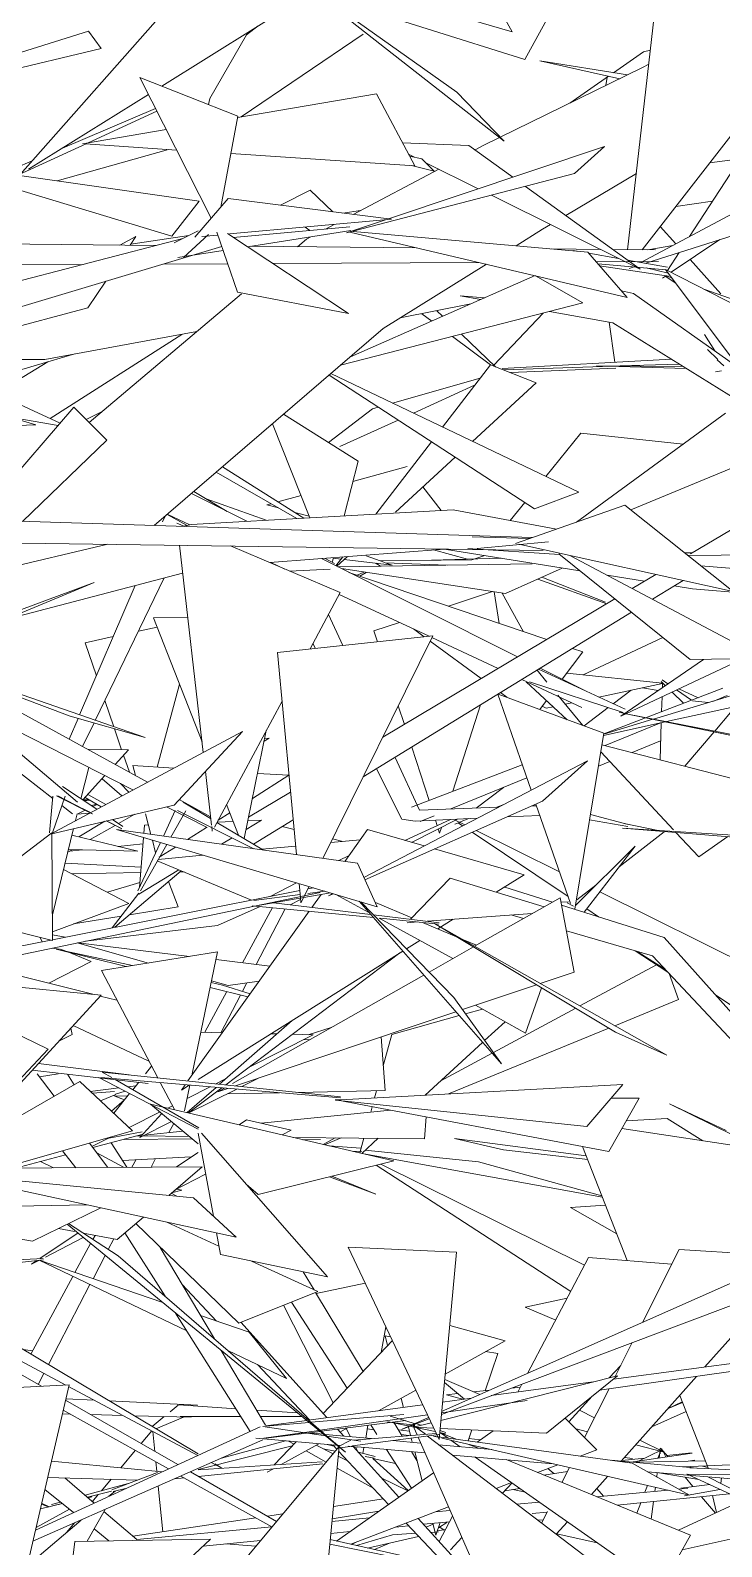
# Model space of a CAD drawing. Header units: millimetres. Extents: x 78096 to 288885, y -20632 to 149556.
# Drawn here: x 252505 to 252713.9, y 92633.3 to 93091.3 of the extents above; entities that cross this region are included whole.
import ezdxf

# ---------------------------------------------------------------- set-up
doc = ezdxf.new("R2010")
doc.units = ezdxf.units.MM
doc.layers.add('G-IMPT', color=8, linetype='Continuous', lineweight=9)
doc.layers.add('L-PLNT', color=71, linetype='Continuous', lineweight=9)

# ---------------------------------------------------------------- blocks, each defined once
blk = doc.blocks.new('ZZ-V - Tree Broadleaf 1 - 3dtree rotund SIMPLU-4826059-TOMH A-A')
at = {"layer": 'G-IMPT'}
for p, q in [((26873.9, 93089.9), (26877.44, 93092.62)), ((26873.9, 93089.9), (26862.84, 93070.73)), ((26872.29, 93065.18), (26909.19, 93090.17)), ((26984.83, 93078.47), (26993.84, 93084.75)), ((26993.84, 93084.75), (26995.95, 93085.34)), ((26971.65, 93069.29), (26983.29, 93077.4)), ((26982.46, 93074.59), (26982.89, 93077.12)), ((26862.41, 93068.9), (26862.84, 93070.73)), ((26816.73, 93045.81), (26850.31, 93055.3)), ((27013.84, 93051.22), (27023.07, 93052.47)), ((26903.04, 93036.07), (26908.36, 93036.85)), ((26838.95, 93026.73), (26856.44, 93029.28)), ((26995.18, 93024.97), (27002.68, 93026.32)), ((26812.95, 92991.88), (26858.94, 93000.29)), ((26854.33, 92999.45), (26814.62, 92974.07)), ((26788.71, 92991.81), (26812.95, 92991.88)), ((26791.64, 92984.63), (26822.06, 92993.54)), ((26813.9, 92991.15), (26798.16, 92981.63)), ((26934.92, 92917.35), (26948.28, 92921.76)), ((26912.41, 92909.92), (26920.09, 92912.46)), ((26912.41, 92909.92), (26913.49, 92906.59)), ((26990.13, 92891.96), (26984.74, 92887.87)), ((26993.54, 92892.69), (26998.27, 92891.9)), ((26919.77, 92887.27), (26921.6, 92881.64)), ((26936.29, 92861.43), (26944.58, 92887.52)), ((26983.22, 92886.71), (26975.93, 92881.17)), ((26990.41, 92873.14), (26999.05, 92876.63)), ((26923.83, 92874.78), (26929.06, 92858.67)), ((26980.24, 92869.03), (26983.68, 92870.42)), ((26951.53, 92862.63), (26943.32, 92856.39)), ((26824.45, 92858.84), (26826.43, 92858.85)), ((26824.87, 92858.56), (26826.54, 92858.79)), ((26825.15, 92859.61), (26830.02, 92856.74)), ((26825.94, 92860.47), (26831.42, 92857.49)), ((26827.05, 92857.12), (26828.66, 92857.54)), ((26827.47, 92856.84), (26828.77, 92857.47)), ((26949.56, 92856.63), (26951.67, 92857.48)), ((26822.97, 92854.65), (26825.15, 92855.71)), ((26935.55, 92852.95), (26921.72, 92846.62)), ((26937.66, 92853.04), (26923.81, 92846.01)), ((26930.99, 92852.74), (26931.52, 92851.1)), ((26939.85, 92851.31), (26936.98, 92852.74)), ((26938.31, 92852.08), (26941.07, 92853.2)), ((26931.85, 92850.09), (26932.27, 92848.79)), ((26932.27, 92848.79), (26932.83, 92850.54)), ((26936.87, 92851.5), (26938.25, 92852.06)), ((26939.21, 92850.98), (26937.85, 92851.89)), ((26971.07, 92829.69), (26942.11, 92849.05)), ((26968.5, 92837.08), (26943.32, 92849.59)), ((26819.1, 92839.74), (26842.05, 92838.5)), ((26821.11, 92836.54), (26841.91, 92836.86)), ((26853.75, 92837.05), (26855.04, 92837.07)), ((27038.54, 92802.3), (26980.66, 92831.05)), ((26881.73, 92826.33), (26872.69, 92809.62)), ((26885.63, 92825.97), (26876.87, 92809.11)), ((26980.27, 92823.55), (26976.7, 92825.93)), ((26974.67, 92796.59), (26997.8, 92809.04)), ((26873.98, 92803.56), (26872.66, 92801.02)), ((27004.39, 92798.53), (27001.61, 92806.37)), ((26867.98, 92800.92), (26861.34, 92788.64)), ((26872.07, 92799.9), (26866.17, 92788.53)), ((27004.39, 92798.53), (26985.18, 92790.64)), ((27020.55, 92796.62), (27015.59, 92799.93)), ((26938.17, 92793.69), (26917.79, 92788)), ((26945.19, 92795.65), (26940.08, 92794.22)), ((26948.52, 92782.5), (26973.39, 92795.89)), ((26983.38, 92789.91), (26934.94, 92770.03)), ((26952.02, 92791.81), (26945.87, 92786.17)), ((26915.24, 92778.54), (26917.79, 92788)), ((26945.26, 92785.6), (26927.88, 92769.65)), ((26932.45, 92773.84), (26948.15, 92782.3)), ((26912.62, 92768.82), (26913.2, 92770.97)), ((26911.46, 92764.51), (26911.9, 92766.15)), ((26851.91, 92761.1), (26850.48, 92758.35)), ((26857.42, 92756.49), (26836.93, 92756.3)), ((26897.06, 92754.79), (26900.74, 92756.77)), ((26902.55, 92756.75), (26897.51, 92754.68)), ((26908.13, 92752.2), (26909.34, 92756.68)), ((26913.7, 92756.64), (26908.72, 92752.06)), ((26890.97, 92756.21), (26896.28, 92756.22)), ((26908.42, 92753.67), (26898.82, 92754.38)), ((26908.73, 92752.7), (26906.2, 92752.65)), ((26981.46, 92738.8), (26909.32, 92751.92)), ((26944.01, 92749.51), (26909.78, 92753.04)), ((26836.45, 92749.97), (26857.24, 92750.98)), ((26840.56, 92750.23), (26839.28, 92747.88)), ((26846.42, 92750.53), (26845.07, 92747.93)), ((26913.04, 92748.47), (26971.87, 92710.36)), ((26976.04, 92718.29), (26914.45, 92748.82)), ((26981.27, 92739.27), (26944.01, 92749.51)), ((26851.3, 92740.17), (26854.36, 92740.99)), ((26852.78, 92741.23), (26854.36, 92740.99)), ((26826.81, 92724.83), (26822.08, 92716.09)), ((26828.15, 92727.31), (26827.49, 92726.09)), ((26833.8, 92726.24), (26832.14, 92723.06)), ((26831.2, 92721.24), (26827.55, 92714.22)), ((26821.43, 92714.9), (26808.75, 92691.47)), ((26826.61, 92712.42), (26814.07, 92688.29)), ((26806.43, 92692.86), (26809.3, 92692.48)), ((26812.69, 92685.62), (26810.96, 92682.29)), ((26819.31, 92677.96), (26827.85, 92677.54)), ((26832.43, 92677.32), (26859.1, 92676.01)), ((26850.83, 92674.01), (26853.3, 92676.03)), ((26870.74, 92674.95), (26853.44, 92676.07)), ((26889.28, 92673.75), (26876.91, 92674.55)), ((26818.25, 92673.37), (26820.66, 92673.31)), ((26826.89, 92673.15), (26836.57, 92672.9)), ((26839.98, 92672.81), (26857.16, 92672.36)), ((26845.4, 92669.56), (26849.08, 92672.57)), ((26846.56, 92668.87), (26855.37, 92672.61)), ((26872.22, 92672.6), (26853.9, 92672.59)), ((26890.68, 92672.61), (26878.06, 92672.61)), ((26842.05, 92664.44), (26845.26, 92668.27)), ((26846.19, 92662.07), (26845.57, 92668.1)), ((26910.43, 92668.91), (26912.39, 92668.58)), ((26923.13, 92668.19), (26919.78, 92668.6)), ((26920.62, 92667.2), (26922.96, 92666.81)), ((26944.56, 92665.56), (26941.13, 92665.98)), ((26835.9, 92657.11), (26840.29, 92662.34)), ((26990.57, 92659.91), (26988.12, 92660.21)), ((26846.8, 92656.07), (26846.51, 92658.86)), ((26830.05, 92650.14), (26832.98, 92653.63)), ((26848.66, 92637.8), (26847.25, 92651.6)), ((26827.36, 92646.92), (26829.14, 92649.05)), ((26819.58, 92637.64), (26821.93, 92640.45))]:
    blk.add_line(p, q, dxfattribs=at)
blk = doc.blocks.new('ZZ-V - Tree Broadleaf 1 - 3dtree rotund SIMPLU-4826034-TOMH A-A')
at = {"layer": 'G-IMPT'}
for p, q in [((26940.71, 93115.18), (26954.22, 93090.88)), ((26862.27, 93111.99), (26805.51, 93047.73)), ((26903.37, 93108.79), (26848.29, 93074.43)), ((26954.22, 93090.88), (26899.9, 93106.63)), ((26951.78, 93057.81), (26896.26, 93101.33)), ((26937.43, 93072.62), (26897.1, 93101.26)), ((26958.03, 93082.51), (26898.78, 93101.12)), ((26997.62, 93100.01), (26989.07, 93025.03)), ((26965.26, 93095.64), (26958.03, 93082.51)), ((26826.15, 93091.08), (26786.44, 93078.57)), ((26826.15, 93091.08), (26830, 93085.84)), ((26830, 93085.84), (26782.89, 93074.58)), ((26989.03, 93077.8), (26962.53, 93082.04)), ((26962.53, 93082.04), (26986.67, 93076.65)), ((26993.47, 93024.98), (27040.69, 93085.8)), ((26841.67, 93077.02), (26871.34, 93065.41)), ((26841.67, 93077.02), (26863.27, 93034.57)), ((26945.45, 93056.46), (26993.57, 93080.02)), ((26993.57, 93080.02), (26995.46, 93081.1)), ((26951.78, 93057.81), (26937.43, 93072.62)), ((26844.27, 93071.92), (26808.07, 93049.33)), ((26871.26, 93065), (26913.18, 93072.12)), ((26924.74, 93050.34), (26913.18, 93072.12)), ((26846.45, 93067.63), (26818.34, 93055.74)), ((26846.85, 93066.84), (26826.07, 93057.32)), ((26871.34, 93065.41), (26866.12, 93037.83)), ((26824.37, 93057.03), (26849.65, 93061.33)), ((26825.65, 93057.14), (26777.03, 93034.88)), ((26852.8, 93055.14), (26825.3, 93056.97)), ((26924.74, 93050.34), (26869.19, 93054.05)), ((26916.77, 93034.33), (26982.13, 93056.22)), ((26941.08, 93056.54), (26921.06, 93057.29)), ((26941.08, 93056.54), (26954.38, 93046.93)), ((26942.99, 93055.16), (26945.45, 93056.46)), ((26973.05, 93048), (26982.13, 93056.22)), ((26993.06, 93021.2), (27060.7, 93057.15)), ((27026.06, 93057.06), (27007.81, 93029.04)), ((26809.14, 93051.85), (26781.79, 93040.27)), ((26924.7, 93052.99), (26922.85, 93053.91)), ((26926.92, 93052.52), (26923.17, 93053.31)), ((26923.77, 93050.41), (26930.63, 93048.7)), ((26926.92, 93052.52), (26930.63, 93048.7)), ((26943.94, 93043.43), (26928.1, 93051.3)), ((27087.79, 93050.66), (26994.56, 93020.94)), ((26851.36, 93029.16), (26798.94, 93044.91)), ((26859.59, 93039.69), (26804.66, 93047.53)), ((26973.05, 93048), (26904.14, 93030.1)), ((26906.15, 93035.68), (26932.01, 93049.35)), ((26970.39, 93035.37), (26991.7, 93048.05)), ((26858.26, 93028.83), (26868.42, 93040.47)), ((26917.71, 93034.21), (26868.42, 93040.47)), ((26893.14, 93043.03), (26884.2, 93038.47)), ((26893.14, 93043.03), (26900.04, 93036.45)), ((26991.46, 93019.82), (26947.89, 93041.47)), ((26958.23, 93044.15), (26992.89, 93019.11)), ((26851.36, 93029.16), (26859.59, 93039.69)), ((27014.74, 93039.68), (27003.67, 93038.11)), ((26917.71, 93034.21), (26868.77, 93029.78)), ((26905.15, 93031.93), (26869.86, 93028.76)), ((26893.01, 93030.84), (26891.65, 93031.85)), ((26897.82, 93031.27), (26900.41, 93032.64)), ((26904.14, 93030.1), (26915.93, 93034.05)), ((26955.34, 93026.19), (26963.36, 93031.18)), ((26963.36, 93031.18), (26965.74, 93032.6)), ((26998.93, 93032.01), (27003.62, 93026.81)), ((26854.7, 93028.41), (26726.72, 92995.11)), ((26846.74, 93026.34), (26772.48, 93027.02)), ((26835.59, 93026.44), (26840.48, 93029.01)), ((26838.74, 93026.41), (26840.48, 93029.01)), ((26859.28, 93030.71), (26852.06, 93027.08)), ((26862.42, 93029.57), (26854.91, 93022.63)), ((26865.29, 93029.46), (26860.46, 93029.03)), ((26871.21, 93012.24), (26864.99, 93030.34)), ((26904.76, 93005.71), (26868.18, 93029.87)), ((26905.46, 93030.83), (26874.17, 93025.91)), ((26889.35, 93025.94), (26892.04, 93028.22)), ((26892.04, 93028.22), (26893.39, 93028.93)), ((26988.96, 93010.57), (26905.12, 93030.36)), ((26977.02, 93024.29), (26906.19, 93030.5)), ((27002.2, 93018.19), (27016.94, 93028.07)), ((26866.48, 93026), (26733.13, 92986.03)), ((26866.9, 93024.77), (26853.21, 93022.62)), ((26925.21, 93025.61), (26875.21, 93026.08)), ((26980.83, 93025.1), (26966.19, 93025.24)), ((26973.81, 93024.57), (26972.59, 93024.78)), ((26988.96, 93010.57), (26977.02, 93024.29)), ((26986.29, 93022.39), (26977.31, 93023.96)), ((26997.51, 93024.95), (26984.65, 93025.07)), ((27001.12, 93019.79), (26989.01, 93021.91)), ((27004.63, 93024.15), (27001.11, 93018.75)), ((27007.93, 93022.03), (27017.28, 93011.66)), ((26824.57, 93020.57), (26767.76, 93020.29)), ((26868.27, 93020.78), (26848.76, 93020.69)), ((26944.1, 93021.16), (26881.83, 93020.85)), ((26915.21, 93001.19), (26946.39, 93020.62)), ((26998.39, 93021.42), (26979.59, 93021.33)), ((27000.7, 93018.99), (26980.12, 93020.73)), ((27001.41, 93017.02), (26980.6, 93020.17)), ((26991.02, 93019.81), (26989.57, 93019.35)), ((26992.89, 93019.11), (26991.58, 93019.76)), ((27001.34, 93017.9), (26994.69, 93019.5)), ((27028.07, 92982.22), (27000.49, 93019.04)), ((27055.85, 92990.7), (27000.7, 93018.97)), ((26826.01, 93007.43), (26831.42, 93015.49)), ((26905.3, 92992.67), (26961.12, 93017.19)), ((26975.58, 93008.94), (26961.25, 93017.11)), ((26999.62, 93016.46), (27000.82, 93017.27)), ((27003.6, 93014.88), (27000.46, 93017.03)), ((27002.38, 93016.51), (27000.62, 93017.13)), ((27078.79, 92989.51), (27012.4, 93012.97)), ((26826.38, 92972.81), (26872.42, 93011.66)), ((26871.21, 93012.24), (26904.76, 93005.71)), ((26975.58, 93008.94), (26902.36, 92990.15)), ((26920.37, 93004.41), (26941.7, 93008.66)), ((26945.88, 93010.5), (26938.47, 93011.08)), ((26938.47, 93011.08), (26944.71, 93009.98)), ((26987.18, 93012.62), (26990.85, 93011.79)), ((26990.85, 93011.79), (27022.78, 92989.28)), ((26826.01, 93007.43), (26775.97, 92994.21)), ((26929.86, 93003.46), (26926.85, 93005.7)), ((26931.38, 93006.6), (26933.16, 93004.91)), ((26963.52, 93005.85), (26948.65, 92990.15)), ((26965.44, 93006.34), (26984.59, 93002.97)), ((26846.04, 92941.72), (26915.21, 93001.19)), ((26938.83, 92999.51), (26949.14, 92989.69)), ((26983.51, 93003.17), (26985.21, 92991.05)), ((26984.59, 93002.97), (27022.55, 92979.39)), ((27121.16, 93000.49), (27008.09, 92933.15)), ((27012.33, 92999.39), (27015.38, 92994.5)), ((26947.63, 92990.26), (26936.12, 92998.81)), ((27016.34, 92991.87), (27013.2, 92994.92)), ((26817.66, 92972.67), (26778.24, 92990.79)), ((26933.17, 92971.47), (26947.63, 92990.28)), ((26961.46, 92984.86), (26947.63, 92990.28)), ((26951.18, 92989.17), (27002.27, 92991.99)), ((26979.64, 92989.96), (27006.78, 92989.18)), ((26979.64, 92989.96), (27005.9, 92989.73)), ((27004.68, 92990.49), (26986.77, 92989.9)), ((27018.11, 92989.93), (27016.16, 92991.79)), ((26755.11, 92988.56), (26810.29, 92972.17)), ((26898.89, 92987.17), (26960.95, 92946.71)), ((26974.33, 92951.82), (26899.39, 92987.59)), ((26944.49, 92986.2), (26918.02, 92978.7)), ((26984.48, 92989.82), (26951.58, 92988.73)), ((26953.64, 92987.92), (26985.47, 92989.23)), ((27017.48, 92988.46), (27015.65, 92988.17)), ((26924.37, 92975.67), (26942.85, 92984.06)), ((26961.46, 92984.86), (26942.22, 92967.14)), ((26821.79, 92977.44), (26792.33, 92943.41)), ((26831.68, 92967.45), (26821.79, 92977.44)), ((26825.5, 92973.69), (26830.3, 92976.12)), ((26898.65, 92966.82), (26911.97, 92976.98)), ((26913.74, 92977.49), (26911.97, 92976.98)), ((26783.68, 92971.04), (26810.29, 92972.17)), ((26802.48, 92974.49), (26816.97, 92971.88)), ((26881.8, 92972.47), (26893.05, 92944.04)), ((26885.1, 92975.31), (26907.64, 92961.19)), ((26902.1, 92965.55), (26919.75, 92973.57)), ((26973.6, 92942.76), (27018.69, 92975.63)), ((26831.68, 92967.45), (26806.23, 92942.97)), ((26912.94, 92945.16), (26929.77, 92967.04)), ((26974.9, 92969.63), (26964.37, 92956.57)), ((27005.85, 92966.27), (26974.9, 92969.63)), ((27041.92, 92967.92), (26990.04, 92946.47)), ((26866.62, 92959.42), (26891.28, 92943.94)), ((26903.4, 92944.62), (26907.64, 92961.19)), ((26922.46, 92959.51), (26906.06, 92955.05)), ((26936.99, 92962.33), (26918.98, 92945.76)), ((26889.16, 92943.83), (26864.71, 92957.78)), ((26927.24, 92953.36), (26932.75, 92946.27)), ((26874.06, 92942.98), (26857.27, 92951.38)), ((26857.98, 92951.99), (26868.02, 92946)), ((26861.74, 92949.75), (26879.81, 92943.3)), ((26890.38, 92950.78), (26883.41, 92948.88)), ((26957.98, 92948.65), (26953.61, 92943.23)), ((26974.33, 92951.82), (26960.95, 92946.71)), ((26960.2, 92938.14), (26759.5, 92944.43)), ((26848.57, 92942.8), (26849.31, 92944.54)), ((26849.9, 92945.05), (26856, 92941.75)), ((26856.8, 92941.94), (26849.99, 92945.12)), ((26857.18, 92942.03), (26936.34, 92946.47)), ((26881.31, 92948.31), (26880.08, 92947.97)), ((26880.08, 92947.97), (26883.53, 92947.04)), ((26888.49, 92945.69), (26892.86, 92944.51)), ((26936.34, 92946.47), (26967.53, 92940.63)), ((26988.24, 92947.91), (26955.19, 92936.28)), ((26988.24, 92947.91), (27020.97, 92921.79)), ((26852.89, 92942.43), (26855.23, 92941.43)), ((26855.02, 92941.52), (26857.18, 92942.03)), ((26963.51, 92934.21), (26749.92, 92937.21)), ((26788.29, 92925.7), (26831.97, 92936.06)), ((26853.66, 92935.75), (26860.84, 92873.19)), ((26869.11, 92935.53), (26902.24, 92921.46)), ((26959.41, 92937.77), (26942.14, 92938.29)), ((26965.19, 92936.75), (26943.62, 92934.82)), ((27020.97, 92921.79), (26956.15, 92936.07)), ((26880.97, 92930.5), (26933.7, 92934.59)), ((26885.52, 92928.57), (26881.31, 92930.52)), ((26955.83, 92902.03), (26896.57, 92931.71)), ((26900.5, 92930.23), (26897.69, 92931.8)), ((26899.81, 92930.61), (26900.16, 92931.99)), ((26902.51, 92931.59), (26900.14, 92931.89)), ((26900.92, 92929.53), (26902.98, 92932.21)), ((26904.38, 92932.31), (26901.2, 92929.39)), ((26917.94, 92929.69), (26903.47, 92931.48)), ((26910.03, 92932.52), (26915.69, 92930.5)), ((26914.36, 92929.44), (26912.82, 92930.32)), ((26942.01, 92931.36), (26914.26, 92931.01)), ((26915.76, 92930.47), (26917.94, 92929.69)), ((26915.76, 92930.47), (26934.54, 92929.77)), ((26950.89, 92931.83), (26929.77, 92931.22)), ((26930.38, 92934.33), (26940.69, 92931.53)), ((26933.7, 92934.59), (26974.63, 92928.02)), ((26968.48, 92932.96), (26940.79, 92934.82)), ((26945.59, 92932.52), (26942.01, 92931.36)), ((26968.24, 92933.15), (27008.01, 92901.22)), ((27030.1, 92901.61), (26971.62, 92932.66)), ((27008.69, 92933.51), (27006.37, 92933.44)), ((27056.36, 92933.18), (27007.35, 92932.65)), ((26798.67, 92912.69), (26854.62, 92927.32)), ((26828.23, 92882.87), (26849.07, 92925.87)), ((26886.91, 92927.97), (26899.15, 92928.56)), ((26960.2, 92930.19), (26901.51, 92929.23)), ((26902.6, 92928.69), (26952.16, 92921.17)), ((26964.62, 92907.26), (26904.88, 92927.55)), ((26907.37, 92926.7), (26909.34, 92927.66)), ((26908.15, 92926.44), (26910.09, 92927.55)), ((26913.03, 92930.3), (26914.39, 92929.44)), ((26969.3, 92928.88), (26952.16, 92921.17)), ((26982.36, 92918.56), (26963.15, 92926.11)), ((26982.85, 92926.7), (26994.2, 92924.88)), ((26997.64, 92926.93), (26990.46, 92922.66)), ((27011.22, 92929.57), (27072.84, 92924.3)), ((26827.92, 92924.54), (26769.91, 92902.93)), ((26803.71, 92914.4), (26827.92, 92924.54)), ((26823.49, 92884.51), (26840.29, 92923.57)), ((26902.24, 92921.46), (26893.1, 92904.42)), ((26950.24, 92912.14), (26948.78, 92921.68)), ((26957.62, 92909.64), (26951.12, 92921.32)), ((26961.9, 92925.55), (26982.77, 92918.07)), ((27005.83, 92925.12), (26996.55, 92919.43)), ((27003.1, 92923.45), (27008.68, 92922.55)), ((27008.68, 92922.55), (27025.65, 92921.21)), ((26929.11, 92908.25), (26901.95, 92920.91)), ((26985.21, 92919.53), (26915.07, 92877.75)), ((26856.14, 92914.06), (26845.82, 92913.86)), ((26845.82, 92913.86), (26860.47, 92876.34)), ((26898.69, 92914.84), (26903.04, 92905.48)), ((26990.19, 92915.52), (26909.15, 92865.77)), ((26833.67, 92908.17), (26825.12, 92906.32)), ((26846.93, 92911.03), (26841.29, 92909.81)), ((26883.27, 92903.38), (26930.2, 92908.37)), ((26930.2, 92908.37), (26897.07, 92841.33)), ((26927.61, 92908.09), (26924.38, 92910.46)), ((26949.96, 92898.54), (26929.95, 92907.86)), ((26975.59, 92896.64), (26999.73, 92907.87)), ((26820.68, 92884.12), (26768.84, 92903.42)), ((26843.29, 92877.65), (26768.85, 92903.43)), ((26769.36, 92903.4), (26822.84, 92858.16)), ((26825.12, 92906.32), (26828.56, 92896.29)), ((26883.27, 92903.38), (26888.98, 92842.3)), ((26893.99, 92906.09), (26894.75, 92904.6)), ((26944.82, 92895.47), (26929.41, 92906.77)), ((26975.53, 92903.56), (26969.33, 92895.27)), ((26975.53, 92903.56), (26972.42, 92904.61)), ((26762.17, 92900.68), (26815.39, 92859.27)), ((26844.01, 92864.21), (26780.35, 92899.14)), ((26988.3, 92886.22), (26962.16, 92898.32)), ((26976.56, 92891.65), (26962.65, 92898.62)), ((27024.03, 92901.5), (26987, 92884.18)), ((26987, 92884.18), (27011.97, 92901.29)), ((27030.1, 92901.61), (27008.01, 92901.22)), ((26853.64, 92893.83), (26846.95, 92868.74)), ((26975.2, 92886.78), (26957.1, 92895.21)), ((26970.83, 92883.06), (26958.45, 92894.51)), ((26987.74, 92885.24), (26959.45, 92894.47)), ((26964.7, 92894.42), (26961.7, 92898.03)), ((26970.73, 92897.15), (26999.63, 92894.13)), ((26980.38, 92889.88), (26999.62, 92893.98)), ((26999.2, 92894.58), (27000.44, 92893.39)), ((26999.49, 92895.07), (27001.18, 92893.9)), ((26999.58, 92892.8), (26999.63, 92894.17)), ((26949.84, 92890.75), (26959.91, 92861.78)), ((26949.91, 92890.8), (26981.89, 92878.96)), ((26952.52, 92889.83), (26950.61, 92891.23)), ((26975.56, 92881.31), (26967.94, 92890.51)), ((27017.82, 92892.54), (26981.86, 92878.82)), ((27019.88, 92890.14), (26996.92, 92883.26)), ((26999.34, 92885.49), (26999.49, 92890.02)), ((27048.65, 92892.97), (27000.82, 92882.5)), ((27002.48, 92891.42), (27006, 92888.03)), ((27003.83, 92892.05), (27008.33, 92888.92)), ((27010.37, 92889.7), (27004.52, 92892.38)), ((27019.18, 92890.42), (27014.77, 92888.61)), ((26839.61, 92861.86), (26786.59, 92888.82)), ((26831.11, 92888.82), (26833.82, 92880.94)), ((26884.64, 92888.67), (26864.2, 92850.57)), ((26964.54, 92888.87), (26962.5, 92886.14)), ((26964.48, 92886.5), (26963.26, 92887.16)), ((26964.48, 92886.5), (26966.62, 92886.95)), ((26970.24, 92887.72), (26972.25, 92888.15)), ((26988.14, 92884.96), (26986.55, 92885.29)), ((26988.16, 92884.97), (26986.55, 92885.29)), ((27054.96, 92871.09), (26988.16, 92884.96)), ((27071.64, 92868.63), (26988.64, 92884.88)), ((27013.43, 92888.21), (27008.65, 92888.74)), ((27020.17, 92885.21), (27015.41, 92879.64)), ((26820.34, 92877.2), (26823.03, 92883.45)), ((26820.68, 92884.12), (26843.29, 92877.65)), ((26824.4, 92874.97), (26827.84, 92882.07)), ((26834.03, 92880.3), (26836.19, 92874)), ((27000.42, 92882.41), (26981.78, 92878.33)), ((26996.68, 92883.19), (26981.85, 92878.74)), ((26998.84, 92882.06), (26982.24, 92875.25)), ((26998.87, 92870.95), (26999.23, 92882.15)), ((26872.69, 92879.52), (26814.64, 92848.53)), ((26852.06, 92857.28), (26872.69, 92879.52)), ((26879.88, 92879.79), (26873.22, 92847.14)), ((26879.23, 92876.61), (26880.72, 92877.45)), ((26879.4, 92877.43), (26880.72, 92877.45)), ((26973.1, 92825.82), (26981.89, 92878.96)), ((27037.95, 92860.86), (26981.31, 92875.49)), ((27015.17, 92879.35), (27006.35, 92869.02)), ((26838.22, 92873.96), (26825.88, 92874.16)), ((26838.22, 92873.96), (26834.23, 92869.58)), ((26836.75, 92872.36), (26838.51, 92867.23)), ((26918.78, 92871.68), (26926.19, 92855.76)), ((27002.96, 92849.75), (26980.95, 92873.33)), ((26826.23, 92868.67), (26823.9, 92859.2)), ((26839.6, 92869.19), (26840.38, 92866.2)), ((26839.6, 92869.19), (26851.91, 92868.43)), ((26861.49, 92867.45), (26863.36, 92851.2)), ((26875.7, 92859.29), (26886.73, 92866.27)), ((26877.24, 92866.86), (26886.73, 92866.27)), ((26976.91, 92870.64), (26909.38, 92835.42)), ((26913.17, 92868.24), (26920.88, 92853)), ((26957.25, 92869.43), (26923.72, 92856.64)), ((26976.91, 92870.64), (26963.38, 92858.46)), ((26828.69, 92856.04), (26818.28, 92862.91)), ((26831.13, 92866.18), (26824.45, 92858.84)), ((26836.26, 92860.07), (26830.28, 92865.25)), ((26838.34, 92861.19), (26835.82, 92863.79)), ((26958.61, 92865.54), (26935.64, 92856.11)), ((26814.39, 92848.88), (26815.4, 92859.98)), ((26852.06, 92857.28), (26814.64, 92848.53)), ((26815.31, 92848.89), (26819.15, 92860)), ((26827.25, 92854.65), (26816.48, 92860.08)), ((26816.94, 92860.02), (26827.4, 92854.65)), ((26818.15, 92857.11), (26821.3, 92854.66)), ((26863.07, 92853.76), (26853.61, 92858.95)), ((26863.05, 92853.18), (26854.74, 92858.12)), ((26867.87, 92857.41), (26871.47, 92848.18)), ((26887.22, 92861.17), (26874.54, 92853.61)), ((26963.38, 92858.46), (26909.71, 92834.72)), ((26960.2, 92857.02), (26961.55, 92857.07)), ((26961.38, 92857.57), (26971.82, 92827.56)), ((26822.78, 92854.65), (26822.27, 92852.61)), ((26822.76, 92854.56), (26826.43, 92854.83)), ((26826.73, 92854.99), (26824.37, 92856.2)), ((26836.16, 92850.15), (26831.53, 92852.48)), ((26836.25, 92850.1), (26831.58, 92852.49)), ((26831.59, 92852.5), (26836.16, 92850.15)), ((26836.59, 92850.82), (26833.41, 92852.92)), ((26835.25, 92851.71), (26840.2, 92854.51)), ((26843.39, 92854.65), (26845.01, 92848.43)), ((26848.79, 92847.9), (26852.39, 92855.61)), ((26862.03, 92850.47), (26849.7, 92856.73)), ((26851.03, 92847.59), (26855.56, 92855.58)), ((26876.13, 92844.09), (26853.04, 92855.66)), ((26865.37, 92852.76), (26868.83, 92854.94)), ((26873.79, 92849.92), (26878.45, 92852.73)), ((26874.32, 92852.55), (26878.45, 92852.73)), ((26888, 92852.79), (26876.05, 92845.45)), ((26924.85, 92852.46), (26920.88, 92853)), ((26924.85, 92852.46), (26943.68, 92853.31)), ((26926.19, 92855.76), (26950.07, 92856.65)), ((26930.58, 92854.03), (26926.36, 92852.3)), ((26952.67, 92853.72), (26962.56, 92854.17)), ((26989.13, 92850.78), (26977.57, 92852.85)), ((26989.27, 92851.37), (26977.82, 92854.39)), ((26782.83, 92824.45), (26815.1, 92848.85)), ((26815.31, 92816.38), (26815.1, 92848.85)), ((26821.68, 92850.18), (26815.26, 92824.14)), ((26821.18, 92848.15), (26841.12, 92843.34)), ((26831.13, 92852.39), (26823.28, 92847.65)), ((26826.64, 92846.84), (26834.22, 92851.13)), ((26913.44, 92826.58), (26834.68, 92849.87)), ((26907.4, 92839.73), (26834.68, 92849.87)), ((26843.09, 92851.22), (26842.88, 92848.72)), ((26843.09, 92851.22), (26844.27, 92851.27)), ((26856.08, 92846.88), (26861.87, 92850.55)), ((26863.4, 92850.83), (26863.57, 92849.4)), ((26879.04, 92843.68), (26864.98, 92852.04)), ((26865.05, 92852.16), (26869.84, 92852.36)), ((26884.7, 92850.76), (26888.27, 92849.89)), ((26910.46, 92849.87), (26903.59, 92840.26)), ((26927.59, 92844.92), (26910.46, 92849.87)), ((26986.51, 92838.62), (27000.1, 92849.23)), ((27076.34, 92844.66), (26987.5, 92850.27)), ((26987.5, 92850.27), (27071.33, 92843.61)), ((26987.99, 92851.71), (26998.34, 92849.59)), ((27010.57, 92841.6), (27003.67, 92848.99)), ((26819.91, 92843.03), (26821.25, 92843.78)), ((26820.11, 92843.81), (26841.12, 92843.34)), ((26820.45, 92843.33), (26824.35, 92843.72)), ((26835.13, 92844.79), (26842.62, 92845.53)), ((26841.08, 92831.42), (26847.88, 92845.96)), ((26842.78, 92847.47), (26841.55, 92832.42)), ((26841.85, 92831.42), (26849.79, 92845.4)), ((26845.46, 92846.68), (26846.45, 92842.89)), ((26847.57, 92841.5), (26852.48, 92844.61)), ((26866.36, 92845.45), (26869.56, 92847.38)), ((26878.62, 92843.93), (26888.74, 92844.91)), ((26899.35, 92845.94), (26908.27, 92846.81)), ((26899.9, 92847.06), (26903.03, 92846.3)), ((26957.79, 92836.2), (26930.73, 92844.02)), ((26973.29, 92826.99), (26991.36, 92844.88)), ((26975.92, 92824.92), (26991.36, 92844.88)), ((27019.31, 92847.75), (27010.57, 92841.6)), ((26875.47, 92828.57), (26846.96, 92840.43)), ((26847.22, 92840.88), (26860.67, 92842.18)), ((26901.85, 92840.5), (26904.9, 92842.09)), ((26913.44, 92826.58), (26907.4, 92839.73)), ((26838.32, 92827.58), (26818.63, 92837.83)), ((26854.19, 92837.42), (26834.11, 92820.35)), ((26841.39, 92830.41), (26853.5, 92837.71)), ((26850.34, 92834.15), (26853.27, 92826.57)), ((26935.49, 92835.19), (26923.45, 92822.79)), ((26963.83, 92826.5), (26935.49, 92835.19)), ((26957.79, 92836.2), (26949.39, 92830.93)), ((26896.16, 92830.89), (26703.36, 92790.8)), ((26890, 92831.46), (26815.31, 92816.62)), ((26841.67, 92833.84), (26831.87, 92830.93)), ((26833.33, 92820.2), (26841.41, 92830.7)), ((26890.11, 92830.3), (26876.11, 92828.49)), ((26899.3, 92830.77), (26876.87, 92826.86)), ((26881.09, 92829.69), (26889, 92833.81)), ((26889.8, 92833.57), (26890.19, 92829.38)), ((26892.8, 92832.69), (26890.35, 92827.73)), ((26894.16, 92832.28), (26892.43, 92831.94)), ((26897.62, 92831.26), (26892.44, 92830.6)), ((26896.45, 92830.27), (26893.66, 92826.38)), ((26900.04, 92830.55), (26898.71, 92829.85)), ((26900.18, 92830.5), (26898.71, 92829.85)), ((26910.91, 92824.81), (26900.88, 92830.3)), ((26951.94, 92832.53), (26966.38, 92827.95)), ((26973.77, 92828.66), (26979.49, 92833.13)), ((26815.3, 92819.02), (26838.32, 92827.58)), ((26838.58, 92824.15), (26853.27, 92826.57)), ((26892.87, 92825.26), (26856.19, 92773.96)), ((26865.13, 92820.9), (26878, 92826.67)), ((26912.25, 92823.28), (26875.67, 92826.88)), ((26882.09, 92827.77), (26911.41, 92824.24)), ((26887.12, 92827.17), (26890.25, 92828.72)), ((26890.2, 92829.33), (26890.35, 92827.73)), ((26950.98, 92779.08), (26907.92, 92828.22)), ((26908.47, 92828.06), (26936.55, 92799.13)), ((26912.86, 92827.85), (26923.85, 92823.2)), ((26968.69, 92829.26), (26942.83, 92814.61)), ((26968.69, 92829.26), (26972.87, 92806.84)), ((26971.25, 92828.1), (26968.94, 92827.91)), ((26969.1, 92827.09), (27000.12, 92817.25)), ((26972.73, 92826.7), (26970.76, 92827.78)), ((26782.83, 92824.45), (26815.31, 92816.38)), ((26821.59, 92821.36), (26836.05, 92823.74)), ((26865.13, 92820.9), (26825.24, 92816.14)), ((26912.27, 92824.13), (26932.17, 92821.74)), ((26936.29, 92810.91), (26914.02, 92823.1)), ((26932.02, 92821.33), (26914.27, 92823.08)), ((26925.58, 92821.96), (26922.41, 92821.72)), ((26927.13, 92821.81), (26937.39, 92817.47)), ((26960.2, 92824.57), (26928.48, 92822.18)), ((26985.45, 92788.67), (26930.73, 92821.46)), ((26930.73, 92821.46), (27000.91, 92781.74)), ((26936.4, 92822.78), (26931.75, 92819.86)), ((26953.83, 92824.09), (26957.63, 92822.99)), ((26814.78, 92816.51), (26700.76, 92793.86)), ((26812.13, 92815.99), (26811.61, 92817.3)), ((26819.15, 92817.38), (26815.3, 92818.06)), ((26926.25, 92816.41), (26922.22, 92813.88)), ((26938.93, 92816.82), (26943.39, 92814.93)), ((26970.55, 92819.27), (26996.56, 92811.76)), ((27000.12, 92817.25), (27031.91, 92781.68)), ((26817.41, 92813.72), (26815.29, 92814.07)), ((26837.56, 92808.5), (26816.36, 92813.79)), ((26816.36, 92813.79), (26839.45, 92808.8)), ((26817.76, 92813.78), (26819.29, 92813.15)), ((26819.9, 92812.9), (26826.93, 92810.02)), ((26844.26, 92809.57), (26822.76, 92815.62)), ((26822.97, 92815.67), (26856.71, 92811.56)), ((26865.18, 92812.92), (26830.05, 92807.3)), ((26865.18, 92812.92), (26857.52, 92776.14)), ((26921.1, 92813.18), (26859.28, 92774.39)), ((26867.64, 92772.78), (26920.21, 92812.62)), ((26942.48, 92814.42), (26929.08, 92806.82)), ((26991.31, 92813.28), (27001.17, 92806.84)), ((27000.34, 92807.72), (26991.98, 92813.08)), ((26996.56, 92811.76), (27052.27, 92752.26)), ((26791.64, 92809.15), (26827.47, 92800.14)), ((26826.93, 92810.02), (26814.23, 92803.47)), ((26830.05, 92807.3), (26847.08, 92774.9)), ((26864.7, 92810.59), (26880.96, 92808.62)), ((26972.87, 92806.84), (26962.63, 92803.4)), ((26797.86, 92802.93), (26830, 92799.9)), ((26874.33, 92799.33), (26862.95, 92802.17)), ((26863.26, 92803.66), (26866.7, 92802.92)), ((26868.42, 92802.77), (26863.37, 92804.19)), ((26875, 92800.27), (26866.7, 92802.92)), ((26868.42, 92802.77), (26877.73, 92804.1)), ((26927.47, 92805.91), (26869.68, 92773.19)), ((26961.5, 92803.02), (26939.15, 92795.51)), ((26963.03, 92802.11), (26958.17, 92788.35)), ((26830, 92799.9), (26780.35, 92745.87)), ((26781.4, 92799.29), (26814.03, 92783.54)), ((26829.71, 92799.58), (26834.78, 92798.31)), ((26950.98, 92779.08), (26936.55, 92799.13)), ((26937.16, 92794.84), (26870.58, 92772.48)), ((26943.09, 92796.84), (26958.17, 92788.35)), ((26821.21, 92788.01), (26820.81, 92789.9)), ((26844.43, 92779.95), (26821.57, 92790.72)), ((26866.6, 92788.52), (26860.13, 92788.67)), ((26887.69, 92792.22), (26865.8, 92772.97)), ((26899.46, 92790.05), (26892.55, 92787.92)), ((26985.45, 92788.67), (27000.91, 92781.74)), ((26821.21, 92788.01), (26817.2, 92785.97)), ((26894.06, 92787.88), (26874.67, 92778.11)), ((26883.05, 92788.14), (26881.26, 92788.18)), ((26894.06, 92787.88), (26887.76, 92788.03)), ((26892.93, 92786.35), (26891.31, 92786.5)), ((26914.64, 92787.28), (26915.76, 92771.02)), ((26814.03, 92783.54), (26778.93, 92746.38)), ((26838.46, 92775.79), (26811.02, 92779.25)), ((26844.24, 92773.22), (26809.14, 92777.21)), ((26810.65, 92776.14), (26815.78, 92769.33)), ((26811.37, 92775.18), (26817, 92776.14)), ((26821.86, 92772.81), (26819.83, 92775.99)), ((26859.28, 92759.41), (26829.28, 92775.02)), ((26829.86, 92775.01), (26902.34, 92768.8)), ((26902.31, 92769.2), (26830.29, 92776.63)), ((26833.18, 92774.96), (26830.29, 92776.62)), ((26843.41, 92776.14), (26845.24, 92778.41)), ((26877.77, 92774.89), (26872.52, 92772.28)), ((26823.53, 92773.77), (26786.45, 92752.51)), ((26823.53, 92773.77), (26839.45, 92758.92)), ((26835.33, 92771.87), (26826.72, 92770.8)), ((26834.04, 92770.77), (26827.35, 92770.21)), ((26833.8, 92764.2), (26838.6, 92770.17)), ((26859.51, 92759.8), (26834.21, 92774.36)), ((26837.3, 92770.85), (26834.36, 92769.94)), ((26840.5, 92772.52), (26837.97, 92772.2)), ((26839.52, 92771.31), (26841.33, 92773.56)), ((26847.84, 92773.47), (26852.14, 92765.28)), ((26855.37, 92772.82), (26854.23, 92771.21)), ((26856.62, 92772.71), (26854.23, 92771.21)), ((26856.81, 92772.7), (26855.19, 92764.95)), ((26862.89, 92772.18), (26855.97, 92768.69)), ((26864.72, 92772.02), (26856.02, 92764.37)), ((26856.42, 92764.28), (26866.44, 92771.87)), ((26870.94, 92771.49), (26856.46, 92764.27)), ((26867.59, 92774.54), (26864.69, 92773.09)), ((26867.24, 92771.8), (26865.27, 92770.69)), ((26868.31, 92771.71), (26865.27, 92770.69)), ((26883.86, 92770.38), (26868.08, 92770.06)), ((26915.76, 92771.02), (26889.75, 92770.5)), ((26987.63, 92772.91), (26902.35, 92768.26)), ((26976.75, 92760.18), (26987.63, 92772.91)), ((26834.46, 92769.87), (26829.78, 92767.95)), ((26837.09, 92768.29), (26833.16, 92764.8)), ((26837.07, 92768.27), (26833.7, 92769.54)), ((26838.03, 92769.46), (26834.13, 92769.38)), ((26837.09, 92768.29), (26834.15, 92769.38)), ((26859.28, 92754.92), (26844.92, 92766.97)), ((26844.92, 92766.97), (26918.39, 92749.8)), ((26851.52, 92766.45), (26850.13, 92765.75)), ((26902.4, 92768.27), (26900.68, 92768.26)), ((26976.75, 92760.18), (26900.84, 92768.17)), ((26983.43, 92752.66), (26901.54, 92768.1)), ((26983.43, 92752.66), (26992.54, 92768.77)), ((26992.54, 92768.77), (26984.05, 92768.72)), ((27001.76, 92767.05), (27048.11, 92744.08)), ((27001.76, 92767.05), (27018.81, 92759)), ((26847.78, 92764.57), (26838.45, 92759.86)), ((26841.65, 92756.89), (26848.35, 92764.09)), ((26851.24, 92761.67), (26841.65, 92756.89)), ((26873.9, 92762.16), (26871.73, 92760.7)), ((26873.9, 92762.16), (26887.39, 92759.1)), ((26917.4, 92765.11), (26878.31, 92761.16)), ((26928.2, 92763.07), (26927.7, 92756.49)), ((26988.65, 92761.89), (27000.98, 92762.65)), ((27000.98, 92762.65), (27011.79, 92755.89)), ((26839.45, 92758.92), (26791.39, 92745.12)), ((26832.78, 92757.01), (26827.19, 92754.19)), ((26842.7, 92757.83), (26827.48, 92753.8)), ((26842.39, 92758.62), (26831.84, 92756.53)), ((26842.23, 92757.51), (26840.85, 92757.37)), ((26840.85, 92757.37), (26842.09, 92757.36)), ((26842.18, 92757.36), (26856.55, 92757.21)), ((26854.69, 92758.77), (26843.07, 92757.6)), ((26863.89, 92733.12), (26859.28, 92758.13)), ((26860.3, 92758.16), (26898.34, 92714.74)), ((26884.65, 92757.68), (26887.39, 92759.1)), ((26888.03, 92756.9), (26927.7, 92756.49)), ((26936.71, 92756.58), (26951.6, 92753.19)), ((26936.71, 92756.58), (26976.56, 92751.33)), ((27027.44, 92753.53), (26987.34, 92759.57)), ((26818.27, 92752.84), (26822.36, 92747.75)), ((26826.44, 92755.19), (26831.99, 92747.83)), ((26828.67, 92752.23), (26836.74, 92747.86)), ((26837.79, 92747.87), (26833.06, 92755.28)), ((26859.28, 92752.35), (26852.77, 92747.99)), ((26951.6, 92753.19), (26977, 92750.21)), ((26975.46, 92754.17), (26988.91, 92719.71)), ((26860.5, 92748.05), (26799.94, 92747.58)), ((26819.25, 92751.62), (26804.07, 92747.61)), ((26811.71, 92749.63), (26815.59, 92747.7)), ((26860.5, 92748.05), (26850.4, 92739.39)), ((26877.48, 92739.66), (26918.39, 92749.8)), ((26857.87, 92738.67), (26782.25, 92746.01)), ((26870.8, 92726.74), (26782.25, 92746.01)), ((26852.17, 92740.91), (26861.56, 92745.76)), ((26877.48, 92739.66), (26873.81, 92742.74)), ((26912.96, 92739.75), (26899.01, 92745)), ((26912.96, 92739.75), (26899.74, 92745.18)), ((26851.17, 92740.06), (26852.83, 92739.16)), ((26857.87, 92738.67), (26870.8, 92726.74)), ((26755.65, 92735.31), (26809.21, 92725.51)), ((26825.72, 92736.55), (26758.37, 92735.36)), ((26829.93, 92735.63), (26809.21, 92725.51)), ((26971.77, 92735.69), (26982.39, 92736.4)), ((26971.77, 92735.69), (26985.77, 92727.75)), ((26817.15, 92729.39), (26821.91, 92728.49)), ((26819.7, 92730.64), (26903.87, 92661.82)), ((26820.15, 92730.86), (26835.1, 92721.14)), ((26842.75, 92732.84), (26834.82, 92726.05)), ((26840.43, 92730.86), (26871.55, 92700.82)), ((26865.55, 92724.07), (26849.79, 92731.31)), ((26822.95, 92727.99), (26811.6, 92720.37)), ((26813.13, 92720.75), (26824.57, 92726.66)), ((26824.57, 92727.99), (26834.82, 92726.05)), ((26837.18, 92728.07), (26849.3, 92708.9)), ((26866.03, 92721.48), (26864.82, 92728.04)), ((26812.56, 92719.89), (26791.16, 92717.64)), ((26794.43, 92719.4), (26812.47, 92720.28)), ((26808.95, 92718.59), (26811.2, 92719.75)), ((26810.57, 92719.68), (26808.95, 92718.59)), ((26855.9, 92698.44), (26811.22, 92719.77)), ((26848.63, 92706.99), (26811.27, 92719.8)), ((26835.1, 92721.14), (26903.87, 92661.82)), ((26847.85, 92723.69), (26864.21, 92696.03)), ((26866.03, 92721.48), (26898.34, 92714.74)), ((26904.61, 92723.77), (26937.39, 92722.28)), ((26904.61, 92723.77), (26932.08, 92665.63)), ((26937.39, 92722.28), (26932.08, 92665.63)), ((26977.29, 92720.67), (26958.84, 92685.61)), ((27002.37, 92718.61), (26977.29, 92720.67)), ((27004.61, 92723.08), (26993.52, 92701)), ((27004.61, 92723.08), (27041.99, 92720.76)), ((26895.48, 92710.31), (26875.46, 92719.51)), ((26891.06, 92716.26), (26894.32, 92710.84)), ((27046.86, 92716.16), (26932.8, 92673.24)), ((26864.86, 92701.42), (26854.49, 92712.47)), ((26909.77, 92712.86), (26895.01, 92709.71)), ((26932.88, 92674.09), (27020.73, 92713.07)), ((27033.39, 92711.09), (27012.44, 92687.55)), ((26859.28, 92661.27), (26778.69, 92709.44)), ((26895.48, 92710.31), (26871.55, 92700.82)), ((26885.14, 92706.21), (26900.11, 92676.71)), ((26887.55, 92707.16), (26904.31, 92681.13)), ((26894.8, 92710.04), (26909.16, 92686.22)), ((26958.06, 92705.59), (26970.78, 92708.3)), ((26811.95, 92681.72), (26774.81, 92703.04)), ((26776.08, 92705.13), (26819.31, 92682.09)), ((26852.5, 92703.82), (26875.06, 92668.11)), ((26874.68, 92698.06), (26860.05, 92703.07)), ((26958.06, 92705.59), (26967.33, 92701.74)), ((26898.23, 92672.25), (26872.17, 92701.06)), ((26874.68, 92698.06), (26886, 92684.08)), ((26916.01, 92699.64), (26914.62, 92691.96)), ((26917.4, 92696.7), (26915.81, 92696.95)), ((26916.56, 92694), (26915.81, 92696.95)), ((26935.31, 92700.04), (26952.06, 92695.42)), ((26866.25, 92692.58), (26879.63, 92669.95)), ((26886, 92684.08), (26868.25, 92692.55)), ((26917.97, 92695.49), (26897.08, 92673.52)), ((26933.94, 92685.43), (26952.06, 92695.42)), ((26949.89, 92691.59), (26946.17, 92692.18)), ((26980.61, 92680.51), (27087.07, 92695.72)), ((27068.17, 92695.01), (26984.75, 92683.84)), ((26990.48, 92694.95), (26985.33, 92684.7)), ((26892.91, 92671.54), (26877.2, 92688.28)), ((26949.89, 92691.59), (26946.05, 92680.38)), ((26987.01, 92688.05), (26983.48, 92684.23)), ((26986.04, 92684.88), (26932.63, 92671.43)), ((26944.41, 92679.21), (26933.79, 92683.81)), ((26978.68, 92683.02), (26947.8, 92678.89)), ((26964.56, 92667.6), (26986.04, 92684.88)), ((27009.92, 92684.72), (26987.11, 92659.08)), ((26820.28, 92682.14), (26766.65, 92679.44)), ((26820.28, 92682.14), (26805.97, 92620.29)), ((26820.17, 92681.64), (26859.21, 92660.83)), ((26913.84, 92674.34), (26925.05, 92680.52)), ((26933.69, 92682.83), (26939.75, 92677.81)), ((26934.32, 92679.16), (26937.7, 92679.51)), ((26934.32, 92679.16), (26939.55, 92677.78)), ((26942.54, 92680.02), (26947.34, 92680.51)), ((26953.93, 92681.19), (26956.66, 92681.48)), ((26957.15, 92682.41), (26955.87, 92679.97)), ((26978.39, 92678.72), (26971.28, 92671.03)), ((26983.44, 92680.93), (26976.06, 92666.24)), ((27004.82, 92678.98), (27013.47, 92656.83)), ((26850.3, 92656.74), (26818.51, 92674.51)), ((26853.17, 92658.06), (26819.22, 92677.55)), ((26927.13, 92676.12), (26892.65, 92671.5)), ((26921.31, 92675.34), (26920.62, 92678.08)), ((26932.84, 92673.69), (26958.73, 92677.39)), ((26941.9, 92678.1), (26933.14, 92676.93)), ((26974.48, 92674.5), (26979.07, 92672.23)), ((27006.74, 92674.07), (26996.39, 92669.51)), ((27005.59, 92677.02), (27001.16, 92674.87)), ((27005.67, 92676.8), (27001.84, 92675.2)), ((26810.13, 92638.31), (26878, 92669.46)), ((26897.83, 92666.76), (26878.83, 92669.61)), ((26892.12, 92671.43), (26879.74, 92669.77)), ((26892.88, 92670.81), (26879.77, 92669.71)), ((26921.44, 92673.2), (26893.4, 92670.85)), ((26896.18, 92668.45), (26928.56, 92673.08)), ((26922.07, 92671.38), (26896.54, 92668.14)), ((26910.62, 92669.93), (26909.92, 92666.08)), ((26911.45, 92670.03), (26913.27, 92667.2)), ((26924.75, 92670), (26916.34, 92670.98)), ((26930.94, 92668.04), (26916.8, 92671)), ((26924.97, 92670.42), (26917.27, 92672.65)), ((26918.53, 92670.68), (26920.96, 92666.65)), ((26920.7, 92668.69), (26923.88, 92670.1)), ((26923.39, 92669.71), (26920.7, 92668.69)), ((26923.47, 92666.85), (26922.71, 92669.85)), ((26929.13, 92671.87), (26923.56, 92669.77)), ((26924.04, 92670.19), (26925.43, 92667.01)), ((26924.14, 92670.22), (26928.91, 92672.34)), ((26927.95, 92667.21), (26924.21, 92670.07)), ((26929.69, 92670.69), (26924.42, 92669.37)), ((26930.44, 92669.1), (26924.42, 92669.37)), ((26926.72, 92669.95), (26925.53, 92670.29)), ((26970.19, 92672.13), (26979.74, 92662.55)), ((26809.35, 92634.91), (26878.82, 92665.5)), ((26866.36, 92660.02), (26885.65, 92665.26)), ((26901.97, 92663.85), (26876.78, 92666.06)), ((26879.16, 92666.02), (26895.76, 92668.39)), ((26896.19, 92668.1), (26879.9, 92666.03)), ((26888.95, 92664.98), (26882.26, 92657.95)), ((26888.27, 92664.27), (26886.64, 92665.18)), ((26892.61, 92667.64), (26897.27, 92667.22)), ((26897.65, 92667.19), (26911.71, 92665.91)), ((26908.44, 92665.17), (26898.21, 92666.7)), ((26903.27, 92666.68), (26901.39, 92668.76)), ((26901.52, 92663.48), (26905.44, 92665.41)), ((26902.16, 92667.9), (26904.41, 92669.14)), ((26904.05, 92668.94), (26905.29, 92666.5)), ((26931.98, 92667.12), (26905.95, 92663.74)), ((26906.34, 92665.48), (26931.21, 92667.47)), ((26918.17, 92665.33), (26926.5, 92664.57)), ((26923.99, 92664.8), (26923.68, 92666.04)), ((26925.74, 92666.31), (26943.67, 92625.23)), ((26975.93, 92630.6), (26928.64, 92666.68)), ((26990.39, 92658.49), (26930.42, 92666.67)), ((26931.73, 92666.37), (26930.42, 92666.67)), ((26934, 92667.4), (26932.28, 92667.76)), ((26934.16, 92667.79), (26932.33, 92668.32)), ((26964.56, 92667.6), (26932.4, 92669.02)), ((26934.81, 92666.07), (26932.54, 92667.66)), ((26932.54, 92667.66), (26937.24, 92665.74)), ((27007.77, 92648.86), (26932.96, 92666.09)), ((26938.5, 92663.48), (26935.69, 92665.46)), ((26942.03, 92668.59), (26940.88, 92665.24)), ((26948.48, 92668.31), (26943.59, 92664.87)), ((26973.47, 92668.83), (26976.9, 92667.93)), ((26992.77, 92665.44), (27000.09, 92661.81)), ((26859.28, 92656.59), (26887.75, 92663.72)), ((26901.86, 92663.5), (26862.91, 92616.9)), ((26884.37, 92658.08), (26895.8, 92664.39)), ((26897.98, 92658.85), (26891.91, 92662.24)), ((26894.93, 92663.91), (26900.07, 92661.35)), ((26900.75, 92662.17), (26897.08, 92662.84)), ((26897.51, 92617.5), (26901.88, 92663.53)), ((26900.32, 92663.65), (26898.24, 92664.17)), ((26901.2, 92662.71), (26899.97, 92664.02)), ((26901.6, 92660.59), (26904.58, 92659.11)), ((26901.75, 92663.07), (26906.41, 92663.74)), ((26916.83, 92646.05), (26901.75, 92662.12)), ((26907.48, 92663.36), (26904.58, 92663.62)), ((26919.94, 92648.24), (26906.13, 92663.51)), ((26906.83, 92663.45), (26907.66, 92661.83)), ((26907.48, 92663.4), (26927.77, 92661.66)), ((26912.75, 92660.5), (26907.7, 92661.78)), ((26909.4, 92663.23), (26909.08, 92661.43)), ((26912.49, 92660.02), (26909.74, 92660.52)), ((26916.21, 92662.65), (26923.76, 92650.92)), ((26923.76, 92662), (26925.4, 92659.28)), ((26926.95, 92653.17), (26924.73, 92661.92)), ((26932.07, 92664.07), (26948, 92662.62)), ((26936.17, 92660.94), (26966.61, 92658.34)), ((26940.82, 92664.28), (26943.97, 92662.99)), ((26999.2, 92620.94), (26942.96, 92660.36)), ((26979.74, 92662.55), (26974.74, 92660.63)), ((27008.6, 92661.57), (26990.04, 92658.81)), ((26991.55, 92664.06), (27000.09, 92661.81)), ((26999.18, 92662.46), (26992.54, 92659.18)), ((26998.24, 92660.03), (26999.18, 92662.46)), ((26998.84, 92661.59), (26998.64, 92660.09)), ((26999.03, 92663.03), (26998.84, 92661.61)), ((26998.84, 92662.8), (26998.94, 92661.36)), ((27001.2, 92660.47), (26999.03, 92663.03)), ((26999.42, 92662.8), (27000.59, 92660.38)), ((27008.41, 92661.63), (27000.92, 92660.79)), ((26848.48, 92655.91), (26814.95, 92659.12)), ((26833.27, 92650.49), (26847.07, 92655.73)), ((26883, 92640.93), (26856.97, 92655.88)), ((26896.74, 92658.86), (26859.28, 92656.5)), ((26896.96, 92658.29), (26859.34, 92654.52)), ((26863.28, 92658.66), (26866.48, 92656.96)), ((26866.49, 92656.96), (26864.33, 92658.25)), ((26880.2, 92655.78), (26882.07, 92656.82)), ((26930.41, 92655.6), (26901.09, 92634.98)), ((26912.35, 92650.83), (26901.26, 92657.02)), ((26922.73, 92650.2), (26912.1, 92659.91)), ((26912.1, 92659.91), (26918.94, 92658.4)), ((26952.35, 92659.56), (27008.1, 92636.75)), ((26967.97, 92658.02), (26961.85, 92655.67)), ((26970.89, 92655.97), (26963.73, 92654.9)), ((26964.98, 92656.88), (26966.81, 92655.36)), ((26971.52, 92657.21), (26969.23, 92652.65)), ((26984.05, 92659.36), (27010.07, 92657)), ((26994.3, 92660.05), (26987.28, 92659.26)), ((26990.39, 92658.49), (27007.77, 92648.86)), ((27012.54, 92659.21), (26991.79, 92658.82)), ((26995.06, 92655.9), (27021.78, 92653.62)), ((26998.04, 92655.63), (26997.87, 92654.35)), ((27010.6, 92653.55), (26997.88, 92655.66)), ((27036.61, 92658.65), (27005.67, 92657.4)), ((27009.02, 92657.09), (27006.73, 92657.44)), ((27009.35, 92659.43), (27007.38, 92659.11)), ((27031.51, 92655.96), (27007.86, 92657.1)), ((27013.32, 92657.22), (27011.66, 92657.64)), ((26840.94, 92653.4), (26813.81, 92654.18)), ((26819.04, 92654.03), (26827.89, 92646.46)), ((26825.15, 92648.8), (26838.16, 92652.34)), ((26855.05, 92654.09), (26852.26, 92653.81)), ((26881.59, 92639.25), (26854.1, 92654.62)), ((26914.65, 92654.09), (26922.62, 92650.13)), ((26953.97, 92652.64), (26949.36, 92650.87)), ((26954.16, 92652.51), (26951.28, 92649.41)), ((26983.08, 92654.54), (26978.15, 92649)), ((26994.23, 92649.7), (26995.04, 92651.79)), ((26997.45, 92651.24), (26997.28, 92649.98)), ((27013.87, 92652.02), (27005.14, 92650.98)), ((27008.82, 92651.42), (27006.45, 92654.24)), ((27030.15, 92655.11), (27006.91, 92655.13)), ((27046.52, 92636.77), (27007.09, 92655.18)), ((27046.82, 92637.22), (27013.52, 92654.32)), ((27017.4, 92653.99), (27017.24, 92652.42)), ((26812.02, 92646.46), (26814.25, 92645.35)), ((26812.97, 92650.55), (26821.66, 92643.6)), ((26815.02, 92646.05), (26817.69, 92646.77)), ((26825.83, 92648.22), (26833.09, 92650.04)), ((26826.01, 92648.07), (26827.2, 92648.35)), ((26832.36, 92648.5), (26834.18, 92650.05)), ((26833.59, 92649.91), (26837.36, 92650.8)), ((26915.28, 92647.7), (26900.17, 92645.45)), ((26956.48, 92650.88), (26951.98, 92650.16)), ((26954.38, 92650.54), (26958.16, 92649.71)), ((26955.6, 92646.11), (26962.39, 92646.74)), ((26979.74, 92648.35), (27001.29, 92650.35)), ((26979.76, 92650.81), (26981.77, 92648.54)), ((26985.87, 92645.84), (27019.87, 92649.22)), ((26991.8, 92643.42), (26993.02, 92646.55)), ((26996.87, 92646.94), (26996.16, 92641.63)), ((27004.46, 92638.24), (27023.95, 92647.31)), ((27004.54, 92650.65), (27007.23, 92650.9)), ((27016.93, 92650.59), (27006.23, 92648.67)), ((27015.58, 92643.41), (27011.39, 92648.38)), ((27015.88, 92643.55), (27014.75, 92648.71)), ((26820.39, 92644.61), (26810.31, 92639.08)), ((26811.62, 92644.73), (26818.3, 92646.28)), ((26811.94, 92646.12), (26813.99, 92645.29)), ((26815.25, 92645.58), (26818.25, 92646.33)), ((26825.78, 92634.93), (26831.2, 92644.53)), ((26830.85, 92643.93), (26840.75, 92635.46)), ((26876.73, 92641.97), (26839.59, 92636.45)), ((26884.88, 92643.18), (26880.28, 92642.5)), ((26899.74, 92640.93), (26911.04, 92641.98)), ((26913.92, 92644), (26899.81, 92641.72)), ((26934.9, 92645.32), (26905.46, 92634)), ((26936.73, 92629.68), (26925.77, 92641.8)), ((26931.06, 92643.84), (26935.38, 92644.24)), ((26936.14, 92642.49), (26932.09, 92634.81)), ((26960.2, 92643.3), (26964.76, 92643.75)), ((26964.85, 92643.93), (26963.08, 92640.41)), ((26807.93, 92627.74), (26823.91, 92641.32)), ((26827.87, 92638.63), (26832.35, 92635.04)), ((26840.75, 92635.46), (26881.59, 92639.25)), ((26899.39, 92637.26), (26905.15, 92637.83)), ((26918.02, 92636.89), (26925.03, 92637.32)), ((26919.02, 92639.21), (26922.89, 92639.59)), ((26934.19, 92627.56), (26922.13, 92640.41)), ((26927.36, 92640.04), (26935.26, 92640.82)), ((26928.17, 92639.15), (26930.29, 92640.06)), ((26929.58, 92637.59), (26931.96, 92637.74)), ((26931.14, 92636.72), (26930.22, 92640.32)), ((26932.45, 92640.54), (26931.14, 92636.72)), ((26931.61, 92638.11), (26934.01, 92638.46)), ((26931.9, 92638.96), (26934.45, 92640.61)), ((26933.67, 92638.31), (26932.06, 92639.42)), ((26963.52, 92641.28), (26961.78, 92641.4)), ((26970.86, 92640.81), (26967.5, 92637.03)), ((26967.65, 92637.2), (26979.89, 92634.48)), ((27005.58, 92632.28), (27039.73, 92639.94)), ((26863.01, 92635.52), (26817.71, 92593.12)), ((26822.07, 92634.88), (26819.6, 92615.86)), ((26822.07, 92634.88), (26863.01, 92635.52)), ((26860.77, 92633.43), (26878.17, 92635.16)), ((26876.69, 92633.38), (26867.64, 92634.11)), ((26928.96, 92628.03), (26899.08, 92634.02)), ((26941.34, 92625.96), (26899.21, 92635.4)), ((26905.61, 92633.97), (26906.88, 92634.55)), ((26918.02, 92636.89), (26907.16, 92633.62)), ((26925.92, 92636.37), (26910.51, 92632.87)), ((26912.56, 92632.41), (26917.08, 92634.36)), ((26938.95, 92636.06), (26935.52, 92632.36)), ((26999.2, 92620.94), (27008.1, 92636.75))]:
    blk.add_line(p, q, dxfattribs=at)

msp = doc.modelspace()

# ---------------------------------------------------------------- block references
at = {"layer": 'L-PLNT'}
for name in ['ZZ-V - Tree Broadleaf 1 - 3dtree rotund SIMPLU-4826059-TOMH A-A', 'ZZ-V - Tree Broadleaf 1 - 3dtree rotund SIMPLU-4826034-TOMH A-A']:
    msp.add_blockref(name, (225696.455, 0), dxfattribs=at)

doc.saveas('drawing.dxf')
